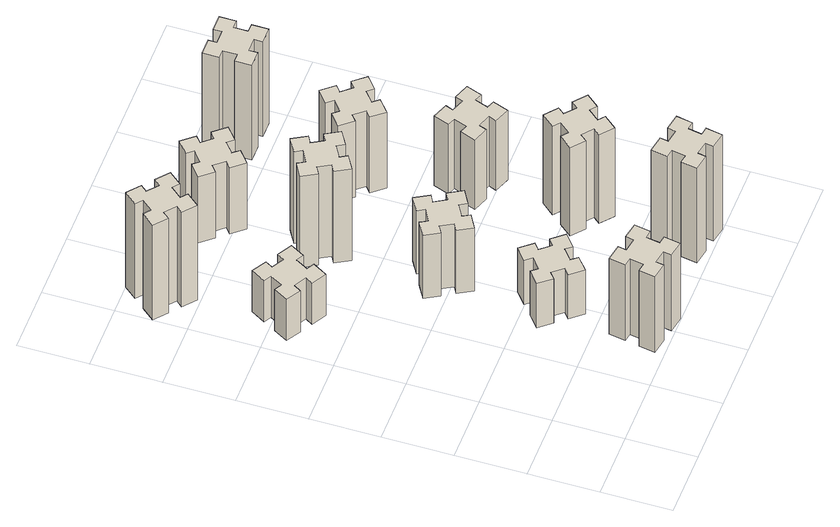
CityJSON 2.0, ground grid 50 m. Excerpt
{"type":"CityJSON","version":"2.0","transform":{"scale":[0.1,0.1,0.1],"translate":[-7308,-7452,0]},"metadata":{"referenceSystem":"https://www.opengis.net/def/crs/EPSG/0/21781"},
"CityObjects":{
"building1":{"type":"Building","attributes":{"class":"1000","function":"1000","usage":"1000","yearOfConstruction":2016,"roofType":"1000","measuredHeight":72,"storeysAboveGround":30,"storeysBelowGround":0},"geometry":[{"type":"Solid","lod":"1","boundaries":[[[[0,1,2,3,4,5,6,7,8,9,10,11,12,13,14,15,16,17,18,19]],[[17,16,20,21]],[[16,15,22,20]],[[15,14,23,22]],[[14,13,24,23]],[[13,12,25,24]],[[12,11,26,25]],[[11,10,27,26]],[[10,9,28,27]],[[9,8,29,28]],[[8,7,30,29]],[[7,6,31,30]],[[6,5,32,31]],[[5,4,33,32]],[[4,3,34,33]],[[3,2,35,34]],[[2,1,36,35]],[[1,0,37,36]],[[0,19,38,37]],[[19,18,39,38]],[[18,17,21,39]],[[24,25,26,27,28,29,30,31,32,33,34,35,36,37,38,39,21,20,22,23]]]]}]},
"building2":{"type":"Building","attributes":{"class":"1000","function":"1000","usage":"1000","yearOfConstruction":2016,"roofType":"1000","measuredHeight":39,"storeysAboveGround":30,"storeysBelowGround":0},"geometry":[{"type":"Solid","lod":"1","boundaries":[[[[40,41,42,43,44,45,46,47,48,49,50,51,52,53,54,55,56,57,58,59]],[[57,56,60,61]],[[56,55,62,60]],[[55,54,63,62]],[[54,53,64,63]],[[53,52,65,64]],[[52,51,66,65]],[[51,50,67,66]],[[50,49,68,67]],[[49,48,69,68]],[[48,47,70,69]],[[47,46,71,70]],[[46,45,72,71]],[[45,44,73,72]],[[44,43,74,73]],[[43,42,75,74]],[[42,41,76,75]],[[41,40,77,76]],[[40,59,78,77]],[[59,58,79,78]],[[58,57,61,79]],[[64,65,66,67,68,69,70,71,72,73,74,75,76,77,78,79,61,60,62,63]]]]}]},
"building3":{"type":"Building","attributes":{"class":"1000","function":"1000","usage":"1000","yearOfConstruction":2016,"roofType":"1000","measuredHeight":90,"storeysAboveGround":30,"storeysBelowGround":0},"geometry":[{"type":"Solid","lod":"1","boundaries":[[[[80,81,82,83,84,85,86,87,88,89,90,91,92,93,94,95,96,97,98,99]],[[97,96,100,101]],[[96,95,102,100]],[[95,94,103,102]],[[94,93,104,103]],[[93,92,105,104]],[[92,91,106,105]],[[91,90,107,106]],[[90,89,108,107]],[[89,88,109,108]],[[88,87,110,109]],[[87,86,111,110]],[[86,85,112,111]],[[85,84,113,112]],[[84,83,114,113]],[[83,82,115,114]],[[82,81,116,115]],[[81,80,117,116]],[[80,99,118,117]],[[99,98,119,118]],[[98,97,101,119]],[[104,105,106,107,108,109,110,111,112,113,114,115,116,117,118,119,101,100,102,103]]]]}]},
"building4":{"type":"Building","attributes":{"class":"1000","function":"1000","usage":"1000","yearOfConstruction":2016,"roofType":"1000","measuredHeight":42,"storeysAboveGround":30,"storeysBelowGround":0},"geometry":[{"type":"Solid","lod":"1","boundaries":[[[[120,121,122,123,124,125,126,127,128,129,130,131,132,133,134,135,136,137,138,139]],[[137,136,140,141]],[[136,135,142,140]],[[135,134,143,142]],[[134,133,144,143]],[[133,132,145,144]],[[132,131,146,145]],[[131,130,147,146]],[[130,129,148,147]],[[129,128,149,148]],[[128,127,150,149]],[[127,126,151,150]],[[126,125,152,151]],[[125,124,153,152]],[[124,123,154,153]],[[123,122,155,154]],[[122,121,156,155]],[[121,120,157,156]],[[120,139,158,157]],[[139,138,159,158]],[[138,137,141,159]],[[144,145,146,147,148,149,150,151,152,153,154,155,156,157,158,159,141,140,142,143]]]]}]},
"building5":{"type":"Building","attributes":{"class":"1000","function":"1000","usage":"1000","yearOfConstruction":2016,"roofType":"1000","measuredHeight":60,"storeysAboveGround":30,"storeysBelowGround":0},"geometry":[{"type":"Solid","lod":"1","boundaries":[[[[160,161,162,163,164,165,166,167,168,169,170,171,172,173,174,175,176,177,178,179]],[[177,176,180,181]],[[176,175,182,180]],[[175,174,183,182]],[[174,173,184,183]],[[173,172,185,184]],[[172,171,186,185]],[[171,170,187,186]],[[170,169,188,187]],[[169,168,189,188]],[[168,167,190,189]],[[167,166,191,190]],[[166,165,192,191]],[[165,164,193,192]],[[164,163,194,193]],[[163,162,195,194]],[[162,161,196,195]],[[161,160,197,196]],[[160,179,198,197]],[[179,178,199,198]],[[178,177,181,199]],[[184,185,186,187,188,189,190,191,192,193,194,195,196,197,198,199,181,180,182,183]]]]}]},
"building6":{"type":"Building","attributes":{"class":"1000","function":"1000","usage":"1000","yearOfConstruction":2016,"roofType":"1000","measuredHeight":87,"storeysAboveGround":30,"storeysBelowGround":0},"geometry":[{"type":"Solid","lod":"1","boundaries":[[[[200,201,202,203,204,205,206,207,208,209,210,211,212,213,214,215,216,217,218,219]],[[217,216,220,221]],[[216,215,222,220]],[[215,214,223,222]],[[214,213,224,223]],[[213,212,225,224]],[[212,211,226,225]],[[211,210,227,226]],[[210,209,228,227]],[[209,208,229,228]],[[208,207,230,229]],[[207,206,231,230]],[[206,205,232,231]],[[205,204,233,232]],[[204,203,234,233]],[[203,202,235,234]],[[202,201,236,235]],[[201,200,237,236]],[[200,219,238,237]],[[219,218,239,238]],[[218,217,221,239]],[[224,225,226,227,228,229,230,231,232,233,234,235,236,237,238,239,221,220,222,223]]]]}]},
"building7":{"type":"Building","attributes":{"class":"1000","function":"1000","usage":"1000","yearOfConstruction":2016,"roofType":"1000","measuredHeight":90,"storeysAboveGround":30,"storeysBelowGround":0},"geometry":[{"type":"Solid","lod":"1","boundaries":[[[[240,241,242,243,244,245,246,247,248,249,250,251,252,253,254,255,256,257,258,259]],[[257,256,260,261]],[[256,255,262,260]],[[255,254,263,262]],[[254,253,264,263]],[[253,252,265,264]],[[252,251,266,265]],[[251,250,267,266]],[[250,249,268,267]],[[249,248,269,268]],[[248,247,270,269]],[[247,246,271,270]],[[246,245,272,271]],[[245,244,273,272]],[[244,243,274,273]],[[243,242,275,274]],[[242,241,276,275]],[[241,240,277,276]],[[240,259,278,277]],[[259,258,279,278]],[[258,257,261,279]],[[264,265,266,267,268,269,270,271,272,273,274,275,276,277,278,279,261,260,262,263]]]]}]},
"building8":{"type":"Building","attributes":{"class":"1000","function":"1000","usage":"1000","yearOfConstruction":2016,"roofType":"1000","measuredHeight":63,"storeysAboveGround":30,"storeysBelowGround":0},"geometry":[{"type":"Solid","lod":"1","boundaries":[[[[280,281,282,283,284,285,286,287,288,289,290,291,292,293,294,295,296,297,298,299]],[[297,296,300,301]],[[296,295,302,300]],[[295,294,303,302]],[[294,293,304,303]],[[293,292,305,304]],[[292,291,306,305]],[[291,290,307,306]],[[290,289,308,307]],[[289,288,309,308]],[[288,287,310,309]],[[287,286,311,310]],[[286,285,312,311]],[[285,284,313,312]],[[284,283,314,313]],[[283,282,315,314]],[[282,281,316,315]],[[281,280,317,316]],[[280,299,318,317]],[[299,298,319,318]],[[298,297,301,319]],[[304,305,306,307,308,309,310,311,312,313,314,315,316,317,318,319,301,300,302,303]]]]}]},
"building9":{"type":"Building","attributes":{"class":"1000","function":"1000","usage":"1000","yearOfConstruction":2016,"roofType":"1000","measuredHeight":84,"storeysAboveGround":30,"storeysBelowGround":0},"geometry":[{"type":"Solid","lod":"1","boundaries":[[[[320,321,322,323,324,325,326,327,328,329,330,331,332,333,334,335,336,337,338,339]],[[337,336,340,341]],[[336,335,342,340]],[[335,334,343,342]],[[334,333,344,343]],[[333,332,345,344]],[[332,331,346,345]],[[331,330,347,346]],[[330,329,348,347]],[[329,328,349,348]],[[328,327,350,349]],[[327,326,351,350]],[[326,325,352,351]],[[325,324,353,352]],[[324,323,354,353]],[[323,322,355,354]],[[322,321,356,355]],[[321,320,357,356]],[[320,339,358,357]],[[339,338,359,358]],[[338,337,341,359]],[[344,345,346,347,348,349,350,351,352,353,354,355,356,357,358,359,341,340,342,343]]]]}]},
"building10":{"type":"Building","attributes":{"class":"1000","function":"1000","usage":"1000","yearOfConstruction":2016,"roofType":"1000","measuredHeight":66,"storeysAboveGround":30,"storeysBelowGround":0},"geometry":[{"type":"Solid","lod":"1","boundaries":[[[[360,361,362,363,364,365,366,367,368,369,370,371,372,373,374,375,376,377,378,379]],[[377,376,380,381]],[[376,375,382,380]],[[375,374,383,382]],[[374,373,384,383]],[[373,372,385,384]],[[372,371,386,385]],[[371,370,387,386]],[[370,369,388,387]],[[369,368,389,388]],[[368,367,390,389]],[[367,366,391,390]],[[366,365,392,391]],[[365,364,393,392]],[[364,363,394,393]],[[363,362,395,394]],[[362,361,396,395]],[[361,360,397,396]],[[360,379,398,397]],[[379,378,399,398]],[[378,377,381,399]],[[384,385,386,387,388,389,390,391,392,393,394,395,396,397,398,399,381,380,382,383]]]]}]},
"building11":{"type":"Building","attributes":{"class":"1000","function":"1000","usage":"1000","yearOfConstruction":2016,"roofType":"1000","measuredHeight":72,"storeysAboveGround":30,"storeysBelowGround":0},"geometry":[{"type":"Solid","lod":"1","boundaries":[[[[400,401,402,403,404,405,406,407,408,409,410,411,412,413,414,415,416,417,418,419]],[[417,416,420,421]],[[416,415,422,420]],[[415,414,423,422]],[[414,413,424,423]],[[413,412,425,424]],[[412,411,426,425]],[[411,410,427,426]],[[410,409,428,427]],[[409,408,429,428]],[[408,407,430,429]],[[407,406,431,430]],[[406,405,432,431]],[[405,404,433,432]],[[404,403,434,433]],[[403,402,435,434]],[[402,401,436,435]],[[401,400,437,436]],[[400,419,438,437]],[[419,418,439,438]],[[418,417,421,439]],[[424,425,426,427,428,429,430,431,432,433,434,435,436,437,438,439,421,420,422,423]]]]}]},
"building12":{"type":"Building","attributes":{"class":"1000","function":"1000","usage":"1000","yearOfConstruction":2016,"roofType":"1000","measuredHeight":90,"storeysAboveGround":30,"storeysBelowGround":0},"geometry":[{"type":"Solid","lod":"1","boundaries":[[[[440,441,442,443,444,445,446,447,448,449,450,451,452,453,454,455,456,457,458,459]],[[457,456,460,461]],[[456,455,462,460]],[[455,454,463,462]],[[454,453,464,463]],[[453,452,465,464]],[[452,451,466,465]],[[451,450,467,466]],[[450,449,468,467]],[[449,448,469,468]],[[448,447,470,469]],[[447,446,471,470]],[[446,445,472,471]],[[445,444,473,472]],[[444,443,474,473]],[[443,442,475,474]],[[442,441,476,475]],[[441,440,477,476]],[[440,459,478,477]],[[459,458,479,478]],[[458,457,461,479]],[[464,465,466,467,468,469,470,471,472,473,474,475,476,477,478,479,461,460,462,463]]]]}]}
},
"vertices":[
[886,274,0],[868,175,0],[809,186,0],[788,67,0],[907,47,0],[917,106,0],[1015,88,0],[1005,29,0],[1123,8,0],[1144,127,0],[1085,137,0],[1102,235,0],[1161,225,0],[1182,343,0],[1064,364,0],[1054,305,0],[955,322,0],[966,381,0],[847,402,0],[827,284,0],[955,322,720],[966,381,720],[1054,305,720],[1064,364,720],[1182,343,720],[1161,225,720],[1102,235,720],[1085,137,720],[1144,127,720],[1123,8,720],[1005,29,720],[1015,88,720],[917,106,720],[907,47,720],[788,67,720],[809,186,720],[868,175,720],[886,274,720],[827,284,720],[847,402,720],
[416,2327,0],[466,2414,0],[518,2384,0],[578,2488,0],[474,2548,0],[444,2496,0],[357,2546,0],[387,2598,0],[283,2658,0],[223,2554,0],[275,2524,0],[225,2437,0],[173,2467,0],[113,2363,0],[217,2303,0],[247,2355,0],[334,2305,0],[304,2253,0],[408,2193,0],[468,2297,0],[334,2305,390],[304,2253,390],[247,2355,390],[217,2303,390],[113,2363,390],[173,2467,390],[225,2437,390],[275,2524,390],[223,2554,390],[283,2658,390],[387,2598,390],[357,2546,390],[444,2496,390],[474,2548,390],[578,2488,390],[518,2384,390],[466,2414,390],[416,2327,390],[468,2297,390],[408,2193,390],
[136,3213,0],[213,3149,0],[174,3103,0],[266,3026,0],[343,3118,0],[297,3156,0],[362,3233,0],[408,3194,0],[485,3286,0],[393,3363,0],[354,3317,0],[278,3382,0],[316,3428,0],[224,3505,0],[147,3413,0],[193,3374,0],[129,3298,0],[83,3336,0],[6,3244,0],[98,3167,0],[129,3298,900],[83,3336,900],[193,3374,900],[147,3413,900],[224,3505,900],[316,3428,900],[278,3382,900],[354,3317,900],[393,3363,900],[485,3286,900],[408,3194,900],[362,3233,900],[297,3156,900],[343,3118,900],[266,3026,900],[174,3103,900],[213,3149,900],[136,3213,900],[98,3167,900],[6,3244,900],
[953,962,0],[876,897,0],[838,943,0],[746,866,0],[823,774,0],[869,813,0],[933,736,0],[887,698,0],[964,606,0],[1056,683,0],[1018,729,0],[1094,793,0],[1133,747,0],[1225,824,0],[1148,916,0],[1102,878,0],[1037,954,0],[1083,993,0],[1006,1085,0],[914,1008,0],[1037,954,420],[1083,993,420],[1102,878,420],[1148,916,420],[1225,824,420],[1133,747,420],[1094,793,420],[1018,729,420],[1056,683,420],[964,606,420],[887,698,420],[933,736,420],[869,813,420],[823,774,420],[746,866,420],[838,943,420],[876,897,420],[953,962,420],[914,1008,420],[1006,1085,420],
[865,1574,0],[915,1487,0],[863,1457,0],[923,1353,0],[1027,1413,0],[997,1465,0],[1084,1515,0],[1114,1463,0],[1218,1523,0],[1158,1627,0],[1106,1597,0],[1056,1684,0],[1108,1714,0],[1048,1818,0],[944,1758,0],[974,1706,0],[887,1656,0],[857,1708,0],[753,1648,0],[813,1544,0],[887,1656,600],[857,1708,600],[974,1706,600],[944,1758,600],[1048,1818,600],[1108,1714,600],[1056,1684,600],[1106,1597,600],[1158,1627,600],[1218,1523,600],[1114,1463,600],[1084,1515,600],[997,1465,600],[1027,1413,600],[923,1353,600],[863,1457,600],[915,1487,600],[865,1574,600],[813,1544,600],[753,1648,600],
[997,2305,0],[1084,2355,0],[1114,2303,0],[1218,2363,0],[1158,2467,0],[1106,2437,0],[1056,2524,0],[1108,2554,0],[1048,2658,0],[944,2598,0],[974,2546,0],[887,2496,0],[857,2548,0],[753,2488,0],[813,2384,0],[865,2414,0],[915,2327,0],[863,2297,0],[923,2193,0],[1027,2253,0],[915,2327,870],[863,2297,870],[865,2414,870],[813,2384,870],[753,2488,870],[857,2548,870],[887,2496,870],[974,2546,870],[944,2598,870],[1048,2658,870],[1108,2554,870],[1056,2524,870],[1106,2437,870],[1158,2467,870],[1218,2363,870],[1114,2303,870],[1084,2355,870],[997,2305,870],[1027,2253,870],[923,2193,870],
[1894,305,0],[1795,322,0],[1806,381,0],[1687,402,0],[1667,284,0],[1726,274,0],[1708,175,0],[1649,186,0],[1628,67,0],[1747,47,0],[1757,106,0],[1855,88,0],[1845,29,0],[1963,8,0],[1984,127,0],[1925,137,0],[1942,235,0],[2001,225,0],[2022,343,0],[1904,364,0],[1942,235,900],[2001,225,900],[1925,137,900],[1984,127,900],[1963,8,900],[1845,29,900],[1855,88,900],[1757,106,900],[1747,47,900],[1628,67,900],[1649,186,900],[1708,175,900],[1726,274,900],[1667,284,900],[1687,402,900],[1806,381,900],[1795,322,900],[1894,305,900],[1904,364,900],[2022,343,900],
[1102,3198,0],[1037,3274,0],[1083,3313,0],[1006,3405,0],[914,3328,0],[953,3282,0],[876,3217,0],[838,3263,0],[746,3186,0],[823,3094,0],[869,3133,0],[933,3056,0],[887,3018,0],[964,2926,0],[1056,3003,0],[1018,3049,0],[1094,3113,0],[1133,3067,0],[1225,3144,0],[1148,3236,0],[1094,3113,630],[1133,3067,630],[1018,3049,630],[1056,3003,630],[964,2926,630],[887,3018,630],[933,3056,630],[869,3133,630],[823,3094,630],[746,3186,630],[838,3263,630],[876,3217,630],[953,3282,630],[914,3328,630],[1006,3405,630],[1083,3313,630],[1037,3274,630],[1102,3198,630],[1148,3236,630],[1225,3144,630],
[1877,836,0],[1942,913,0],[1988,874,0],[2065,966,0],[1973,1043,0],[1934,997,0],[1858,1062,0],[1896,1108,0],[1804,1185,0],[1727,1093,0],[1773,1054,0],[1709,978,0],[1663,1016,0],[1586,924,0],[1678,847,0],[1716,893,0],[1793,829,0],[1754,783,0],[1846,706,0],[1923,798,0],[1793,829,840],[1754,783,840],[1716,893,840],[1678,847,840],[1586,924,840],[1663,1016,840],[1709,978,840],[1773,1054,840],[1727,1093,840],[1804,1185,840],[1896,1108,840],[1858,1062,840],[1934,997,840],[1973,1043,840],[2065,966,840],[1988,874,840],[1942,913,840],[1877,836,840],[1923,798,840],[1846,706,840],
[1910,1772,0],[1816,1806,0],[1837,1862,0],[1724,1903,0],[1683,1790,0],[1739,1770,0],[1705,1676,0],[1649,1697,0],[1607,1584,0],[1720,1543,0],[1741,1599,0],[1835,1565,0],[1814,1509,0],[1927,1467,0],[1968,1580,0],[1912,1601,0],[1946,1695,0],[2002,1674,0],[2043,1787,0],[1930,1828,0],[1946,1695,660],[2002,1674,660],[1912,1601,660],[1968,1580,660],[1927,1467,660],[1814,1509,660],[1835,1565,660],[1741,1599,660],[1720,1543,660],[1607,1584,660],[1649,1697,660],[1705,1676,660],[1739,1770,660],[1683,1790,660],[1724,1903,660],[1837,1862,660],[1816,1806,660],[1910,1772,660],[1930,1828,660],[2043,1787,660],
[1509,2393,0],[1573,2316,0],[1527,2278,0],[1604,2186,0],[1696,2263,0],[1658,2309,0],[1734,2373,0],[1773,2327,0],[1865,2404,0],[1788,2496,0],[1742,2458,0],[1677,2534,0],[1723,2573,0],[1646,2665,0],[1554,2588,0],[1593,2542,0],[1516,2477,0],[1478,2523,0],[1386,2446,0],[1463,2354,0],[1516,2477,720],[1478,2523,720],[1593,2542,720],[1554,2588,720],[1646,2665,720],[1723,2573,720],[1677,2534,720],[1742,2458,720],[1788,2496,720],[1865,2404,720],[1773,2327,720],[1734,2373,720],[1658,2309,720],[1696,2263,720],[1604,2186,720],[1527,2278,720],[1573,2316,720],[1509,2393,720],[1463,2354,720],[1386,2446,720],
[1675,3155,0],[1775,3155,0],[1775,3095,0],[1895,3095,0],[1895,3215,0],[1835,3215,0],[1835,3315,0],[1895,3315,0],[1895,3435,0],[1775,3435,0],[1775,3375,0],[1675,3375,0],[1675,3435,0],[1555,3435,0],[1555,3315,0],[1615,3315,0],[1615,3215,0],[1555,3215,0],[1555,3095,0],[1675,3095,0],[1615,3215,900],[1555,3215,900],[1615,3315,900],[1555,3315,900],[1555,3435,900],[1675,3435,900],[1675,3375,900],[1775,3375,900],[1775,3435,900],[1895,3435,900],[1895,3315,900],[1835,3315,900],[1835,3215,900],[1895,3215,900],[1895,3095,900],[1775,3095,900],[1775,3155,900],[1675,3155,900],[1675,3095,900],[1555,3095,900]
]}
